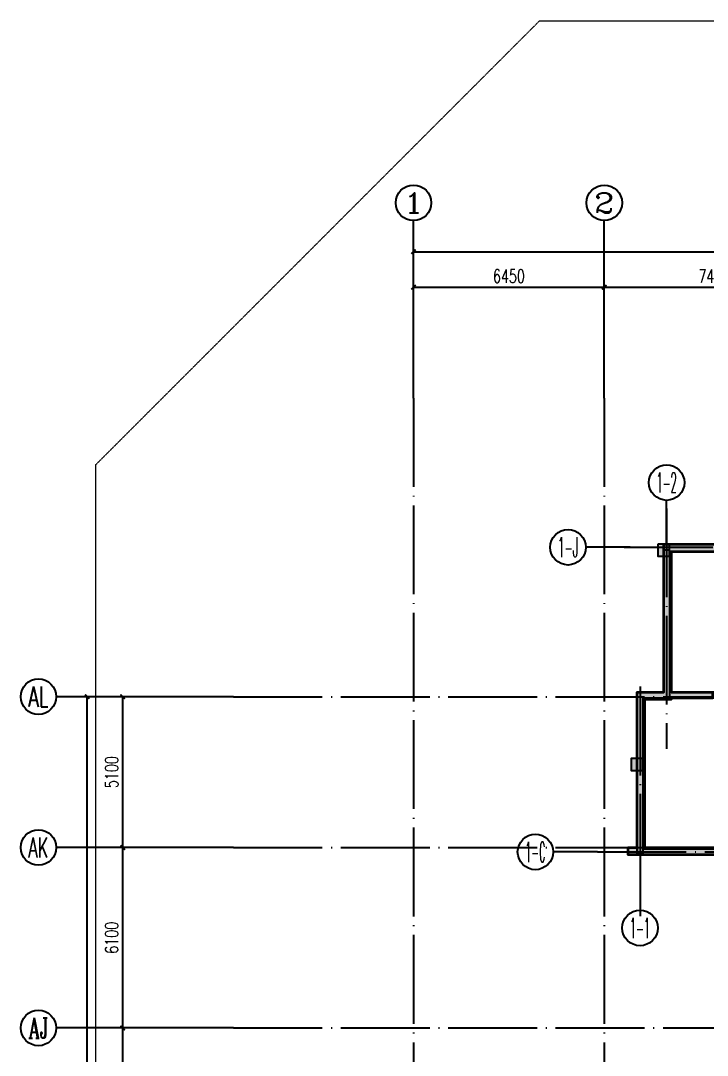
# Model space of a CAD drawing. Extents: x 290727 to 13733020, y 1731457 to 3643100.
# Drawn here: x 488028 to 511246, y 1845699 to 1880676 of the extents above; entities that cross this region are included whole.
import ezdxf
from ezdxf.enums import TextEntityAlignment as Align

# ---------------------------------------------------------------- set-up
doc = ezdxf.new("R2010")
doc.units = 0
doc.header["$LTSCALE"] = 10
doc.linetypes.add('ACAD_ISO05W100', pattern=[33, 24, -3, 0, -3, 0, -3])
doc.linetypes.add('DOTE', pattern=[2.42, 2, -0.2, 0.02, -0.2])
doc.layers.get('0').update_dxf_attribs({"linetype": 'CONTINUOUS'})
for name, color, linetype, lineweight in [('_0', 7, 'CONTINUOUS', 15), ('用地红线', 1, 'CONTINUOUS', 13), ('砼墙', 8, 'CONTINUOUS', 35)]:
    doc.layers.add(name, color=color, linetype=linetype, lineweight=lineweight)
for name, color, linetype in [('AXIS', 3, 'CONTINUOUS'), ('AXIS_TEXT', 7, 'CONTINUOUS'), ('DOTE', 8, 'DOTE'), ('PUB_HATCH', 8, 'CONTINUOUS'), ('WALL', 255, 'CONTINUOUS'), ('主楼轴线', 8, 'CONTINUOUS'), ('作业图', 4, 'CONTINUOUS'), ('文字', 4, 'CONTINUOUS'), ('柱', 2, 'CONTINUOUS')]:
    doc.layers.add(name, color=color, linetype=linetype)
doc.layers.add('DIM_MODI', color=6, linetype='CONTINUOUS', plot=False)
doc.layers.get('0').off()
doc.styles.add('_TCH_AXIS', font='COMPLEX', dxfattribs={"bigfont": 'GBCBIG'})
doc.styles.add('_TCH_DIM_T3', font='SIMPLEX', dxfattribs={"width": 0.705882, "bigfont": 'GBCBIG'})
doc.styles.add('COMPLEX', font='COMPLEX')
doc.dimstyles.new('_TCH_ARCH&&150', dxfattribs={"dimtxt": 446.25, "dimasz": 150, "dimexe": 375, "dimexo": 450, "dimgap": 150, "dimtad": 1, "dimdec": 0, "dimzin": 0, "dimdsep": 46, "dimtxsty": '_TCH_DIM_T3', "dimblk": 'ARCHTICK', "dimcen": 0.09, "dimclrt": 7, "dimazin": 2, "dimtfac": 1, "dimtdec": 0, "dimtix": 1, "dimtmove": 2, "dimatfit": 3, "dimfxl": 1, "dimtolj": 1, "dimtzin": 0, "dimarcsym": 0})

# ---------------------------------------------------------------- blocks, each defined once
blk = doc.blocks.new('_AXISO')
blk.add_circle((0, 0), 0.5)
at = {"layer": 'AXIS_TEXT', "style": 'COMPLEX', "width": 1.041667}
blk.add_attdef('A', text='', height=0.56, dxfattribs=at).set_placement((-0.25, -0.28), (0.25, -0.28), align=Align.FIT)
blk = doc.blocks.new('_ArchTick')
at = {"color": 0, "linetype": 'ByBlock', "const_width": 0.4}
blk.add_lwpolyline([(-0.5, -0.5), (0.5, 0.5)], dxfattribs=at)
blk = doc.blocks.new('*D55')
at = {"layer": 'AXIS', "color": 0, "linetype": 'Continuous', "lineweight": -2, "transparency": 16777216}
for p, q in [((9849, 117142), (4974, 117142)), ((5349, 15242), (5349, 117142)), ((9849, 15242), (4974, 15242))]:
    blk.add_line(p, q, dxfattribs=at)
at = {"layer": 'AXIS', "color": 0, "linetype": 'Continuous', "lineweight": -2, "transparency": 16777216, "xscale": 150, "yscale": 150, "zscale": 150}
for p, rotation in [((5349, 117142), 90), ((5349, 15242), 270)]:
    blk.add_blockref('_ArchTick', p, dxfattribs=dict(at, rotation=rotation))
at = {"layer": 'AXIS', "color": 7, "linetype": 'Continuous', "transparency": 16777216, "insert": (4976, 66192), "char_height": 446.2, "attachment_point": 5, "rotation": 90, "style": '_TCH_DIM_T3'}
blk.add_mtext('\\A1;101900', dxfattribs=at)
blk = doc.blocks.new('*D78')
at = {"layer": 'AXIS', "color": 0, "linetype": 'Continuous', "lineweight": -2, "transparency": 16777216}
for p, q in [((9849, 105942), (6174, 105942)), ((6549, 101142), (6549, 105942)), ((9849, 101142), (6174, 101142))]:
    blk.add_line(p, q, dxfattribs=at)
at = {"layer": 'AXIS', "color": 0, "linetype": 'Continuous', "lineweight": -2, "transparency": 16777216, "xscale": 150, "yscale": 150, "zscale": 150}
for p, rotation in [((6549, 105942), 90), ((6549, 101142), 270)]:
    blk.add_blockref('_ArchTick', p, dxfattribs=dict(at, rotation=rotation))
at = {"layer": 'AXIS', "color": 7, "linetype": 'Continuous', "transparency": 16777216, "insert": (6176, 103542), "char_height": 446.2, "attachment_point": 5, "rotation": 90, "style": '_TCH_DIM_T3'}
blk.add_mtext('\\A1;4800', dxfattribs=at)
blk = doc.blocks.new('*D79')
at = {"layer": 'AXIS', "color": 0, "linetype": 'Continuous', "lineweight": -2, "transparency": 16777216}
for p, q in [((9849, 112042), (6174, 112042)), ((6549, 105942), (6549, 112042)), ((9849, 105942), (6174, 105942))]:
    blk.add_line(p, q, dxfattribs=at)
at = {"layer": 'AXIS', "color": 0, "linetype": 'Continuous', "lineweight": -2, "transparency": 16777216, "xscale": 150, "yscale": 150, "zscale": 150}
for p, rotation in [((6549, 112042), 90), ((6549, 105942), 270)]:
    blk.add_blockref('_ArchTick', p, dxfattribs=dict(at, rotation=rotation))
at = {"layer": 'AXIS', "color": 7, "linetype": 'Continuous', "transparency": 16777216, "insert": (6176, 108992), "char_height": 446.2, "attachment_point": 5, "rotation": 90, "style": '_TCH_DIM_T3'}
blk.add_mtext('\\A1;6100', dxfattribs=at)
blk = doc.blocks.new('*D80')
at = {"layer": 'AXIS', "color": 0, "linetype": 'Continuous', "lineweight": -2, "transparency": 16777216}
for p, q in [((9849, 117142), (6174, 117142)), ((6549, 112042), (6549, 117142)), ((9849, 112042), (6174, 112042))]:
    blk.add_line(p, q, dxfattribs=at)
at = {"layer": 'AXIS', "color": 0, "linetype": 'Continuous', "lineweight": -2, "transparency": 16777216, "xscale": 150, "yscale": 150, "zscale": 150}
for p, rotation in [((6549, 117142), 90), ((6549, 112042), 270)]:
    blk.add_blockref('_ArchTick', p, dxfattribs=dict(at, rotation=rotation))
at = {"layer": 'AXIS', "color": 7, "linetype": 'Continuous', "transparency": 16777216, "insert": (6176, 114592), "char_height": 446.2, "attachment_point": 5, "rotation": 90, "style": '_TCH_DIM_T3'}
blk.add_mtext('\\A1;5100', dxfattribs=at)
blk = doc.blocks.new('*D135')
at = {"layer": 'AXIS', "color": 0, "linetype": 'Continuous', "lineweight": -2, "transparency": 16777216}
for p, q in [((16384, 127685), (16384, 132560)), ((235384, 127685), (235384, 132560)), ((16384, 132185), (235384, 132185))]:
    blk.add_line(p, q, dxfattribs=at)
at = {"layer": 'AXIS', "color": 0, "linetype": 'Continuous', "lineweight": -2, "transparency": 16777216, "xscale": 150, "yscale": 150, "zscale": 150, "rotation": 180}
blk.add_blockref('_ArchTick', (16384, 132185), dxfattribs=at)
at = {"layer": 'AXIS', "color": 0, "linetype": 'Continuous', "lineweight": -2, "transparency": 16777216, "xscale": 150, "yscale": 150, "zscale": 150}
blk.add_blockref('_ArchTick', (235384, 132185), dxfattribs=at)
at = {"layer": 'AXIS', "color": 7, "linetype": 'Continuous', "transparency": 16777216, "insert": (125884, 132559), "char_height": 446.2, "attachment_point": 5, "style": '_TCH_DIM_T3'}
blk.add_mtext('\\A1;219000', dxfattribs=at)
blk = doc.blocks.new('*D136')
at = {"layer": 'AXIS', "color": 0, "linetype": 'Continuous', "lineweight": -2, "transparency": 16777216}
for p, q in [((16384, 127685), (16384, 131360)), ((22834, 127685), (22834, 131360)), ((16384, 130985), (22834, 130985))]:
    blk.add_line(p, q, dxfattribs=at)
at = {"layer": 'AXIS', "color": 0, "linetype": 'Continuous', "lineweight": -2, "transparency": 16777216, "xscale": 150, "yscale": 150, "zscale": 150, "rotation": 180}
blk.add_blockref('_ArchTick', (16384, 130985), dxfattribs=at)
at = {"layer": 'AXIS', "color": 0, "linetype": 'Continuous', "lineweight": -2, "transparency": 16777216, "xscale": 150, "yscale": 150, "zscale": 150}
blk.add_blockref('_ArchTick', (22834, 130985), dxfattribs=at)
at = {"layer": 'AXIS', "color": 7, "linetype": 'Continuous', "transparency": 16777216, "insert": (19609, 131359), "char_height": 446.2, "attachment_point": 5, "style": '_TCH_DIM_T3'}
blk.add_mtext('\\A1;6450', dxfattribs=at)
blk = doc.blocks.new('*D137')
at = {"layer": 'AXIS', "color": 0, "linetype": 'Continuous', "lineweight": -2, "transparency": 16777216}
for p, q in [((22834, 127685), (22834, 131360)), ((30284, 127685), (30284, 131360)), ((22834, 130985), (30284, 130985))]:
    blk.add_line(p, q, dxfattribs=at)
at = {"layer": 'AXIS', "color": 0, "linetype": 'Continuous', "lineweight": -2, "transparency": 16777216, "xscale": 150, "yscale": 150, "zscale": 150, "rotation": 180}
blk.add_blockref('_ArchTick', (22834, 130985), dxfattribs=at)
at = {"layer": 'AXIS', "color": 0, "linetype": 'Continuous', "lineweight": -2, "transparency": 16777216, "xscale": 150, "yscale": 150, "zscale": 150}
blk.add_blockref('_ArchTick', (30284, 130985), dxfattribs=at)
at = {"layer": 'AXIS', "color": 7, "linetype": 'Continuous', "transparency": 16777216, "insert": (26559, 131359), "char_height": 446.2, "attachment_point": 5, "style": '_TCH_DIM_T3'}
blk.add_mtext('\\A1;7450', dxfattribs=at)
blk = doc.blocks.new('adfasddfgjgkhj')
at = {"layer": '_0'}
h = blk.add_hatch(color=0, dxfattribs=at)
h.dxf.hatch_style = 1
h.paths.add_polyline_path([(299473, -302023), (300873, -302023), (300873, -302223), (299473, -302223), (299473, -302273), (298573, -302273), (298573, -307273), (301623, -307273), (301623, -305873), (301823, -305873), (301823, -307273), (308123, -307273), (308123, -305423), (308323, -305423), (308323, -307273), (311073, -307273), (311073, -307523), (298023, -307523), (298023, -307273), (298323, -307273), (298323, -302023), (299223, -302023), (299223, -297023), (304723, -297023), (304723, -295223), (306673, -295223), (306673, -294473), (309773, -294473), (309773, -295223), (311723, -295223), (311723, -297023), (324323, -297023), (324323, -295223), (326273, -295223), (326273, -294473), (329373, -294473), (329373, -295223), (331323, -295223), (331323, -297023), (336823, -297023), (336823, -302273), (336573, -302273), (336573, -302223), (335173, -302223), (335173, -302023), (336573, -302023), (336573, -297273), (331073, -297273), (331073, -295473), (329373, -295473), (329373, -298323), (329123, -298323), (329123, -294723), (326523, -294723), (326523, -298323), (326273, -298323), (326273, -295473), (324573, -295473), (324573, -297273), (319023, -297273), (319023, -298673), (318823, -298673), (318823, -297273), (317223, -297273), (317223, -298673), (317023, -298673), (317023, -297273), (311473, -297273), (311473, -295473), (309773, -295473), (309773, -298323), (309523, -298323), (309523, -294723), (306923, -294723), (306923, -298323), (306673, -298323), (306673, -295473), (304973, -295473), (304973, -297273), (299473, -297273)])
h = blk.add_hatch(color=0, dxfattribs=at)
h.dxf.hatch_style = 1
h.paths.add_polyline_path([(333923, -307023), (333923, -307523), (334423, -307523), (334423, -307023)])
h.paths.add_polyline_path([(337223, -307023), (337223, -307523), (337723, -307523), (337723, -307023)])
h.paths.add_polyline_path([(307123, -299823), (309323, -299823), (309323, -299823), (309573, -299823), (309573, -299623), (306923, -299623), (306923, -300223), (307123, -300223)])
h.paths.add_polyline_path([(299023, -297023), (299023, -297423), (299423, -297423), (299423, -297023)])
h.paths.add_polyline_path([(298523, -304665), (298523, -304265), (298123, -304265), (298123, -304665)])
h = blk.add_hatch(color=0, dxfattribs=at)
h.dxf.hatch_style = 1
h.paths.add_polyline_path([(324723, -307023), (324723, -307523), (325223, -307523), (325223, -307023)])
h.paths.add_polyline_path([(313923, -307523), (314823, -307523), (314823, -305873), (314623, -305873), (314623, -307273), (313923, -307273)], flags=17)
h.paths.add_polyline_path([(337723, -304073), (337723, -302023), (337473, -302023), (337473, -304073)])
h.paths.add_polyline_path([(337323, -307523), (337723, -307523), (337723, -305473), (337473, -305473), (337473, -307273), (337323, -307273)])
h.paths.add_polyline_path([(311723, -299823), (311723, -299523), (311423, -299523), (311423, -299823)])
h.paths.add_polyline_path([(324623, -299823), (324623, -299523), (324323, -299523), (324323, -299823)])
h.paths.add_polyline_path([(307123, -299823), (309323, -299823), (309323, -299823), (309573, -299823), (309573, -299623), (306923, -299623), (306923, -300223), (307123, -300223)])
h.paths.add_polyline_path([(310823, -303423), (311073, -303423), (311073, -305723), (310823, -305723)])
h.paths.add_polyline_path([(305373, -303423), (305623, -303423), (305623, -305473), (305373, -305473)])
h.paths.add_polyline_path([(304673, -300223), (304923, -300223), (304923, -302023), (305623, -302023), (305623, -302273), (304673, -302273)])
h.paths.add_polyline_path([(311523, -300573), (311723, -300573), (311723, -302273), (310823, -302273), (310823, -302023), (311523, -302023)])
h.paths.add_polyline_path([(315573, -302223), (315573, -302023), (317023, -302023), (317023, -301623), (317223, -301623), (317223, -302223)])
h.paths.add_polyline_path([(318323, -307273), (318323, -307523), (317723, -307523), (317723, -307273), (317923, -307273), (317923, -305873), (318123, -305873), (318123, -307273)])
h.paths.add_polyline_path([(321223, -305873), (321423, -305873), (321423, -307273), (322123, -307273), (322123, -307523), (321223, -307523)])
h.paths.add_polyline_path([(324973, -303423), (325223, -303423), (325223, -305723), (324973, -305723)])
h.paths.add_polyline_path([(330423, -303423), (330673, -303423), (330673, -305473), (330423, -305473)])
h.paths.add_polyline_path([(318823, -301623), (319023, -301623), (319023, -302023), (320473, -302023), (320473, -302223), (318823, -302223)])
h.paths.add_polyline_path([(329123, -300223), (328923, -300223), (328923, -299823), (326723, -299823), (326723, -299823), (326473, -299823), (326473, -299623), (329123, -299623)])
h.paths.add_polyline_path([(327723, -305423), (327923, -305423), (327923, -307523), (327123, -307523), (327123, -307273), (327723, -307273)])
h.paths.add_polyline_path([(331123, -300223), (331373, -300223), (331373, -302273), (330423, -302273), (330423, -302023), (331123, -302023)])
h.paths.add_polyline_path([(334223, -305873), (334423, -305873), (334423, -307523), (333523, -307523), (333523, -307273), (334223, -307273)])
h.paths.add_polyline_path([(324323, -300573), (324523, -300573), (324523, -302023), (325223, -302023), (325223, -302273), (324323, -302273)])
edge = h.paths.add_edge_path(flags=17)
edge.add_line((314623, -307273), (314623, -305873))
edge.add_line((314623, -305873), (314823, -305873))
edge.add_line((314823, -305873), (314823, -307523))
edge.add_line((314823, -307523), (313923, -307523))
h = blk.add_hatch(color=0, dxfattribs=at)
h.dxf.hatch_style = 1
h.paths.add_polyline_path([(337323, -301823), (337323, -302223), (337723, -302223), (337723, -301823)])
at = {"layer": '柱', "color": 0, "ltscale": 1}
for points in [[(299023, -297023), (299023, -297423), (299423, -297423), (299423, -297023)], [(318618, -297017), (318618, -297417), (319018, -297417), (319018, -297017)], [(311723, -299823), (311723, -299523), (311423, -299523), (311423, -299823)], [(324623, -299823), (324623, -299523), (324323, -299523), (324323, -299823)], [(337323, -301823), (337323, -302223), (337723, -302223), (337723, -301823)], [(298523, -304665), (298523, -304265), (298123, -304265), (298123, -304665)], [(324723, -307023), (324723, -307523), (325223, -307523), (325223, -307023)], [(333923, -307023), (333923, -307523), (334423, -307523), (334423, -307023)], [(337223, -307023), (337223, -307523), (337723, -307523), (337723, -307023)]]:
    blk.add_lwpolyline(points, close=True, dxfattribs=at)
at = {"layer": '砼墙', "color": 0}
for points in [[(299473, -302023), (300873, -302023), (300873, -302223), (299473, -302223), (299473, -302273), (298573, -302273), (298573, -307273), (301623, -307273), (301623, -305873), (301823, -305873), (301823, -307273), (308123, -307273), (308123, -305423), (308323, -305423), (308323, -307273), (311073, -307273), (311073, -307523), (298023, -307523), (298023, -307273), (298323, -307273), (298323, -302023), (299223, -302023), (299223, -297023), (304723, -297023), (304723, -295223), (306673, -295223), (306673, -294473), (309773, -294473), (309773, -295223), (311723, -295223), (311723, -297023), (324323, -297023), (324323, -295223), (326273, -295223), (326273, -294473), (329373, -294473), (329373, -295223), (331323, -295223), (331323, -297023), (336823, -297023), (336823, -302273), (336823, -302273), (336573, -302273), (336573, -302223), (335173, -302223), (335173, -302023), (336573, -302023), (336573, -297273), (331073, -297273), (331073, -295473), (329373, -295473), (329373, -298323), (329123, -298323), (329123, -294723), (326523, -294723), (326523, -298323), (326273, -298323), (326273, -295473), (324573, -295473), (324573, -297273), (319023, -297273), (319023, -298673), (318823, -298673), (318823, -297273), (317223, -297273), (317223, -298673), (317023, -298673), (317023, -297273), (311473, -297273), (311473, -295473), (309773, -295473), (309773, -298323), (309523, -298323), (309523, -294723), (306923, -294723), (306923, -298323), (306673, -298323), (306673, -295473), (304973, -295473), (304973, -297273), (299473, -297273), (299473, -302023)], [(314623, -307273), (314623, -305873), (314823, -305873), (314823, -307523), (313923, -307523)]]:
    blk.add_lwpolyline(points, dxfattribs=at)
for points in [[(307123, -300223), (306923, -300223), (306923, -299623), (309573, -299623), (309573, -299823), (309323, -299823), (309323, -299823), (307123, -299823)], [(307123, -299823), (309323, -299823), (309323, -299823), (309573, -299823), (309573, -299623), (306923, -299623), (306923, -300223), (307123, -300223)], [(329123, -300223), (328923, -300223), (328923, -299823), (326723, -299823), (326723, -299823), (326473, -299823), (326473, -299623), (329123, -299623)], [(304673, -300223), (304923, -300223), (304923, -302023), (305623, -302023), (305623, -302273), (304673, -302273)], [(331123, -300223), (331373, -300223), (331373, -302273), (330423, -302273), (330423, -302023), (331123, -302023)], [(311523, -300573), (311723, -300573), (311723, -302273), (310823, -302273), (310823, -302023), (311523, -302023)], [(324323, -300573), (324523, -300573), (324523, -302023), (325223, -302023), (325223, -302273), (324323, -302273)], [(315573, -302223), (315573, -302023), (317023, -302023), (317023, -301623), (317223, -301623), (317223, -302223)], [(318823, -301623), (319023, -301623), (319023, -302023), (320473, -302023), (320473, -302223), (318823, -302223)], [(337723, -304073), (337723, -302023), (337473, -302023), (337473, -304073)], [(305373, -303423), (305623, -303423), (305623, -305473), (305373, -305473)], [(310823, -303423), (311073, -303423), (311073, -305723), (310823, -305723)], [(324973, -303423), (325223, -303423), (325223, -305723), (324973, -305723)], [(330423, -303423), (330673, -303423), (330673, -305473), (330423, -305473)], [(327723, -305423), (327923, -305423), (327923, -307523), (327123, -307523), (327123, -307273), (327723, -307273)], [(337323, -307523), (337723, -307523), (337723, -305473), (337473, -305473), (337473, -307273), (337323, -307273)], [(313923, -307523), (314823, -307523), (314823, -305873), (314623, -305873), (314623, -307273), (313923, -307273)], [(318323, -307273), (318323, -307523), (317723, -307523), (317723, -307273), (317923, -307273), (317923, -305873), (318123, -305873), (318123, -307273)], [(321223, -305873), (321423, -305873), (321423, -307273), (322123, -307273), (322123, -307523), (321223, -307523)], [(334223, -305873), (334423, -305873), (334423, -307523), (333523, -307523), (333523, -307273), (334223, -307273)]]:
    blk.add_lwpolyline(points, close=True, dxfattribs=at)
blk = doc.blocks.new('A$C26CF02E8')
at = {"layer": '用地红线', "color": 1, "linetype": 'ACAD_ISO05W100', "ltscale": 0.1}
blk.add_lwpolyline([(15026, 140864), (243102, 140866), (258103, 125865), (258104, 39), (205527, 36), (8170, 25), (26, 25), (26, 10201), (25, 125862)], close=True, dxfattribs=at)
blk = doc.blocks.new('A$C55C93FC2')
at = {"layer": 'AXIS', "linetype": 'Continuous'}
for p, q in [((16384.1, 127235.5), (16384.1, 133235.5)), ((22834.1, 127235.5), (22834.1, 133235.5)), ((10299.5, 117142.4), (4299.5, 117142.4)), ((10299.5, 112042.4), (4299.5, 112042.4)), ((10299.5, 105942.4), (4299.5, 105942.4))]:
    blk.add_line(p, q, dxfattribs=at)
at = {"layer": 'DOTE', "linetype": 'DOTE', "ltscale": 150}
for p, q in [((16384.1, 127235.5), (16384.1, 12200)), ((22834.1, 127235.5), (22834.1, 12200)), ((10299.5, 117142.4), (107472.3, 117142.4)), ((10299.5, 112042.4), (252290.8, 112042.4)), ((10299.5, 105942.4), (252290.8, 105942.4))]:
    blk.add_line(p, q, dxfattribs=at)
at = {"layer": 'AXIS', "linetype": 'Continuous'}
ref = blk.add_blockref('_AXISO', (16384.1, 133835.5), dxfattribs=dict(at, xscale=1200, yscale=1200, zscale=1200))
ref.add_attrib('A', '1', dxfattribs={"layer": 'AXIS_TEXT', "linetype": 'Continuous', "height": 678.8, "style": '_TCH_AXIS', "width": 2.333333}).set_placement((16044.7, 133496.1), (16723.5, 133496.1), align=Align.FIT)
ref = blk.add_blockref('_AXISO', (22834.1, 133835.5), dxfattribs=dict(at, xscale=1200, yscale=1200, zscale=1200))
ref.add_attrib('A', '2', dxfattribs={"layer": 'AXIS_TEXT', "linetype": 'Continuous', "height": 678.8, "style": '_TCH_AXIS', "width": 1.5}).set_placement((22494.7, 133496.1), (23173.5, 133496.1), align=Align.FIT)
ref = blk.add_blockref('_AXISO', (3699.5, 117142.4), dxfattribs=dict(at, xscale=1200, yscale=1200, zscale=1200))
ref.add_attrib('A', 'AL', dxfattribs={"layer": 'AXIS_TEXT', "linetype": 'Continuous', "height": 678.82, "style": '_TCH_AXIS', "width": 0.583333}).set_placement((3360, 116802.9), (4038.9, 116802.9), align=Align.FIT)
ref = blk.add_blockref('_AXISO', (3699.5, 112042.4), dxfattribs=dict(at, xscale=1200, yscale=1200, zscale=1200))
ref.add_attrib('A', 'AK', dxfattribs={"layer": 'AXIS_TEXT', "linetype": 'Continuous', "height": 678.82, "style": '_TCH_AXIS', "width": 0.525}).set_placement((3360, 111702.9), (4038.9, 111702.9), align=Align.FIT)
ref = blk.add_blockref('_AXISO', (3699.5, 105942.4), dxfattribs=dict(at, xscale=1200, yscale=1200, zscale=1200))
ref.add_attrib('A', 'AJ', dxfattribs={"layer": 'AXIS_TEXT', "linetype": 'Continuous', "height": 678.82, "style": '_TCH_AXIS', "width": 0.65625}).set_placement((3360, 105602.9), (4038.9, 105602.9), align=Align.FIT)
for p1, p2, distance, picture, middle in [((16384.1, 127235.5), (235384.4, 127235.5), 4950, '*D135', (125884.3, 132558.6)), ((16384.1, 127235.5), (22834.1, 127235.5), 3750, '*D136', (19609.1, 131358.6)), ((22834.1, 127235.5), (30284.1, 127235.5), 3750, '*D137', (26559.1, 131358.6)), ((10299.5, 15242.4), (10299.5, 117142.4), 4950, '*D55', (4976.3, 66192.4)), ((10299.5, 112042.4), (10299.5, 117142.4), 3750, '*D80', (6176.3, 114592.4)), ((10299.5, 105942.4), (10299.5, 112042.4), 3750, '*D79', (6176.3, 108992.4)), ((10299.5, 101142.4), (10299.5, 105942.4), 3750, '*D78', (6176.3, 103542.4))]:
    dim = blk.add_aligned_dim(p1=p1, p2=p2, distance=distance, dimstyle='_TCH_ARCH&&150', dxfattribs=at)
    dim.commit()
    dim.dimension.update_dxf_attribs({"geometry": picture, "text_midpoint": middle})
blk = doc.blocks.new('车库建筑作业图')
at = {"layer": 'PUB_HATCH', "linetype": 'Continuous'}
for points in [[(509770, 2248530), (509770, 2243730), (509970, 2243530), (509970, 2248530)], [(509070, 2243530), (508870, 2243730), (508870, 2238330), (509070, 2238330)], [(509970, 2243530), (509770, 2243730), (508870, 2243730), (509070, 2243530)], [(509070, 2238330), (508870, 2238330), (508870, 2238230), (509070, 2238230)]]:
    blk.add_hatch(color=256, dxfattribs=at).paths.add_polyline_path(points)
at = {"layer": 'AXIS', "linetype": 'Continuous'}
for p, q in [((509870, 2248716), (509870, 2250216)), ((508635, 2248630), (507135, 2248630)), ((507532, 2238330), (506032, 2238330)), ((508970, 2237860), (508970, 2236360))]:
    blk.add_line(p, q, dxfattribs=at)
at = {"layer": 'DIM_MODI', "linetype": 'Continuous'}
for p, q in [((509770, 2243730), (509770, 2248730)), ((509770, 2248730), (515270, 2248730)), ((508870, 2238230), (508870, 2243730)), ((508870, 2243730), (509770, 2243730)), ((521320, 2238230), (508870, 2238230))]:
    blk.add_line(p, q, dxfattribs=at)
at = {"layer": 'WALL', "linetype": 'Continuous'}
for p, q in [((509770, 2248530), (509770, 2243730)), ((509970, 2248530), (509770, 2248530)), ((509970, 2248530), (509970, 2243530)), ((508870, 2243730), (508870, 2238330)), ((509770, 2243730), (508870, 2243730)), ((509070, 2243530), (509070, 2238330)), ((509970, 2243530), (509070, 2243530)), ((508870, 2238330), (508870, 2238230)), ((509070, 2238230), (508870, 2238230)), ((509070, 2238430), (518670, 2238430)), ((509070, 2238330), (509070, 2238230)), ((509070, 2238230), (518670, 2238230))]:
    blk.add_line(p, q, dxfattribs=at)
at = {"layer": 'WALL'}
for p, q in [((512970, 2243730), (509970, 2243730)), ((512870, 2243530), (509970, 2243530))]:
    blk.add_line(p, q, dxfattribs=at)
at = {"layer": '主楼轴线', "linetype": 'DOTE', "ltscale": 150}
for p, q in [((509870, 2249943), (509870, 2241813)), ((508432, 2248630), (549734, 2248630)), ((508970, 2243919), (508970, 2236154)), ((507532, 2238330), (549553, 2238330))]:
    blk.add_line(p, q, dxfattribs=at)
at = {"layer": '用地红线', "color": 1, "linetype": 'ACAD_ISO05W100', "ltscale": 0.1}
blk.add_lwpolyline([(505574, 2266429), (733650, 2266431), (748651, 2251430), (748652, 2125604), (696075, 2125601), (498718, 2125590), (490574, 2125590), (490574, 2135766), (490573, 2251427)], close=True, dxfattribs=at)
at = {"layer": '_0', "color": 8}
blk.add_blockref('adfasddfgjgkhj', (210547, 2545753), dxfattribs=at)
at = {"layer": 'AXIS', "linetype": 'Continuous'}
ref = blk.add_blockref('_AXISO', (509870, 2250816), dxfattribs=dict(at, xscale=1200, yscale=1200, zscale=1200))
ref.add_attrib('A', '1-2', dxfattribs={"layer": 'AXIS_TEXT', "linetype": 'Continuous', "height": 678.8, "style": '_TCH_AXIS', "width": 0.381818}).set_placement((509531, 2250477), (510209, 2250477), align=Align.FIT)
ref = blk.add_blockref('_AXISO', (506535, 2248630), dxfattribs=dict(at, xscale=1200, yscale=1200, zscale=1200))
ref.add_attrib('A', '1-J', dxfattribs={"layer": 'AXIS_TEXT', "linetype": 'Continuous', "height": 678.8, "style": '_TCH_AXIS', "width": 0.403846}).set_placement((506196, 2248290), (506875, 2248290), align=Align.FIT)
ref = blk.add_blockref('_AXISO', (505432, 2238330), dxfattribs=dict(at, xscale=1200, yscale=1200, zscale=1200))
ref.add_attrib('A', '1-C', dxfattribs={"layer": 'AXIS_TEXT', "linetype": 'Continuous', "height": 678.8, "style": '_TCH_AXIS', "width": 0.375}).set_placement((505093, 2237990), (505772, 2237990), align=Align.FIT)
ref = blk.add_blockref('_AXISO', (508970, 2235760), dxfattribs=dict(at, xscale=1200, yscale=1200, zscale=1200))
ref.add_attrib('A', '1-1', dxfattribs={"layer": 'AXIS_TEXT', "linetype": 'Continuous', "height": 678.8, "style": '_TCH_AXIS', "width": 0.42}).set_placement((508631, 2235420), (509309, 2235420), align=Align.FIT)
at = {"layer": '文字', "linetype": 'Continuous'}
for name, p in [('A$C26CF02E8', (490548, 2125565)), ('A$C55C93FC2', (484928, 2126437))]:
    blk.add_blockref(name, p, dxfattribs=at)

msp = doc.modelspace()

# ---------------------------------------------------------------- block references
at = {"layer": '作业图', "linetype": 'Continuous'}
msp.add_blockref('车库建筑作业图', (0, -385756), dxfattribs=at)

doc.saveas('drawing.dxf')
